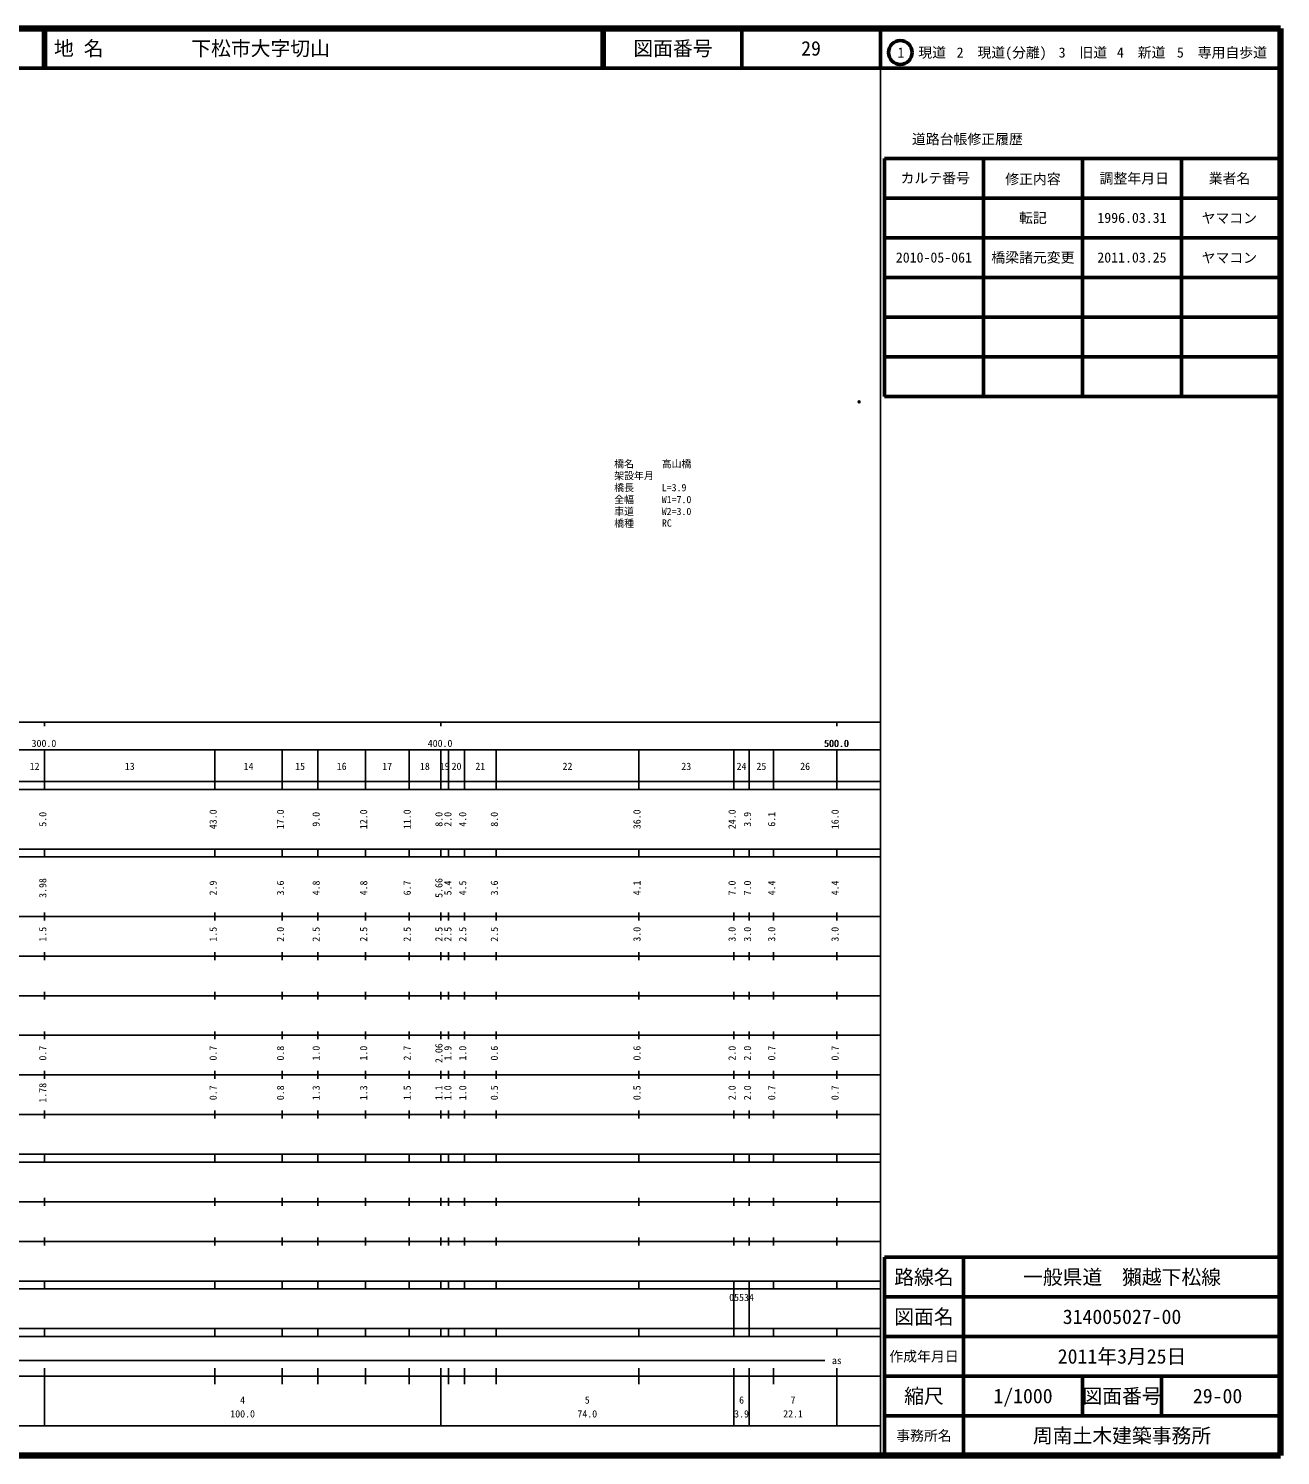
# Model space of a CAD drawing. Units: millimetres on the paper. Extents: x 40 to 680, y 20 to 380.
# Drawn here: x 363.9 to 680, y 20 to 380 of the extents above; entities that cross this region are included whole.
import ezdxf
from ezdxf.enums import TextEntityAlignment as Align

# ---------------------------------------------------------------- set-up
doc = ezdxf.new("R2010")
doc.units = ezdxf.units.MM
doc.header["$PDMODE"] = 32
doc.header["$PDSIZE"] = 0.5
for name, color, linetype in [('M-OTRS', 6, 'Continuous'), ('M-STR-HTXT', 7, 'Continuous'), ('M-TTL-TXT', 7, 'Continuous')]:
    doc.layers.add(name, color=color, linetype=linetype)
for name, color, linetype, lineweight in [('M-TTL', 2, 'Continuous', 140), ('M-TTL-BAND', 7, 'Continuous', 25), ('M-TTL-FRAM', 2, 'Continuous', 50), ('M-TTL-LINE', 7, 'Continuous', 50)]:
    doc.layers.add(name, color=color, linetype=linetype, lineweight=lineweight)
doc.styles.add('ＭＳ ゴシック', font='')
doc.styles.get('ＭＳ ゴシック').set_extended_font_data('MS Gothic')

msp = doc.modelspace()

# ---------------------------------------------------------------- linework, layer by layer
at = {"layer": 'M-OTRS'}
msp.add_point((573.63, 285.789), dxfattribs=at)
at = {"layer": 'M-TTL'}
for p, q in [((680, 380), (40, 380)), ((680, 20), (680, 380)), ((40, 20), (680, 20))]:
    msp.add_line(p, q, dxfattribs=at)
at = {"layer": 'M-TTL-BAND'}
for p, q in [((579, 20), (579, 370)), ((40, 205), (579, 205)), ((368, 205), (368, 204)), ((468, 205), (468, 204)), ((568, 205), (568, 204)), ((68, 198), (579, 198)), ((368, 188), (368, 198)), ((411, 188), (411, 198)), ((428, 188), (428, 198)), ((437, 188), (437, 198)), ((449, 188), (449, 198)), ((460, 188), (460, 198)), ((468, 188), (468, 198)), ((470, 188), (470, 198)), ((474, 188), (474, 198)), ((482, 188), (482, 198)), ((518, 188), (518, 198)), ((542, 188), (542, 198)), ((545.9, 188), (545.9, 198)), ((552, 188), (552, 198)), ((568, 188), (568, 198)), ((40, 190), (579, 190)), ((40, 188), (579, 188)), ((40, 173), (579, 173)), ((368, 171), (368, 173)), ((411, 171), (411, 173)), ((428, 171), (428, 173)), ((437, 171), (437, 173)), ((449, 171), (449, 173)), ((460, 171), (460, 173)), ((468, 171), (468, 173)), ((470, 171), (470, 173)), ((474, 171), (474, 173)), ((482, 171), (482, 173)), ((518, 171), (518, 173)), ((542, 171), (542, 173)), ((545.9, 171), (545.9, 173)), ((552, 171), (552, 173)), ((568, 171), (568, 173)), ((40, 171), (579, 171)), ((40, 156), (579, 156)), ((368, 155), (368, 157)), ((411, 155), (411, 157)), ((428, 155), (428, 157)), ((437, 155), (437, 157)), ((449, 155), (449, 157)), ((460, 155), (460, 157)), ((468, 155), (468, 157)), ((470, 155), (470, 157)), ((474, 155), (474, 157)), ((482, 155), (482, 157)), ((518, 155), (518, 157)), ((542, 155), (542, 157)), ((545.9, 155), (545.9, 157)), ((552, 155), (552, 157)), ((568, 155), (568, 157)), ((46, 146), (579, 146)), ((368, 145), (368, 147)), ((411, 145), (411, 147)), ((428, 145), (428, 147)), ((437, 145), (437, 147)), ((449, 145), (449, 147)), ((460, 145), (460, 147)), ((468, 145), (468, 147)), ((470, 145), (470, 147)), ((474, 145), (474, 147)), ((482, 145), (482, 147)), ((518, 145), (518, 147)), ((542, 145), (542, 147)), ((545.9, 145), (545.9, 147)), ((552, 145), (552, 147)), ((568, 145), (568, 147)), ((368, 135), (368, 137)), ((411, 135), (411, 137)), ((428, 135), (428, 137)), ((437, 135), (437, 137)), ((449, 135), (449, 137)), ((460, 135), (460, 137)), ((468, 135), (468, 137)), ((470, 135), (470, 137)), ((474, 135), (474, 137)), ((482, 135), (482, 137)), ((518, 135), (518, 137)), ((542, 135), (542, 137)), ((545.9, 135), (545.9, 137)), ((552, 135), (552, 137)), ((568, 135), (568, 137)), ((52, 136), (579, 136)), ((46, 126), (579, 126)), ((368, 125), (368, 127)), ((411, 125), (411, 127)), ((428, 125), (428, 127)), ((437, 125), (437, 127)), ((449, 125), (449, 127)), ((460, 125), (460, 127)), ((468, 125), (468, 127)), ((470, 125), (470, 127)), ((474, 125), (474, 127)), ((482, 125), (482, 127)), ((518, 125), (518, 127)), ((542, 125), (542, 127)), ((545.9, 125), (545.9, 127)), ((552, 125), (552, 127)), ((568, 125), (568, 127)), ((52, 116), (579, 116)), ((368, 115), (368, 117)), ((411, 115), (411, 117)), ((428, 115), (428, 117)), ((437, 115), (437, 117)), ((449, 115), (449, 117)), ((460, 115), (460, 117)), ((468, 115), (468, 117)), ((470, 115), (470, 117)), ((474, 115), (474, 117)), ((482, 115), (482, 117)), ((518, 115), (518, 117)), ((542, 115), (542, 117)), ((545.9, 115), (545.9, 117)), ((552, 115), (552, 117)), ((568, 115), (568, 117)), ((46, 106), (579, 106)), ((368, 105), (368, 107)), ((411, 105), (411, 107)), ((428, 105), (428, 107)), ((437, 105), (437, 107)), ((449, 105), (449, 107)), ((460, 105), (460, 107)), ((468, 105), (468, 107)), ((470, 105), (470, 107)), ((474, 105), (474, 107)), ((482, 105), (482, 107)), ((518, 105), (518, 107)), ((542, 105), (542, 107)), ((545.9, 105), (545.9, 107)), ((552, 105), (552, 107)), ((568, 105), (568, 107)), ((40, 96), (579, 96)), ((40, 94), (579, 94)), ((368, 94), (368, 96)), ((411, 94), (411, 96)), ((428, 94), (428, 96)), ((437, 94), (437, 96)), ((449, 94), (449, 96)), ((460, 94), (460, 96)), ((468, 94), (468, 96)), ((470, 94), (470, 96)), ((474, 94), (474, 96)), ((482, 94), (482, 96)), ((518, 94), (518, 96)), ((542, 94), (542, 96)), ((545.9, 94), (545.9, 96)), ((552, 94), (552, 96)), ((568, 94), (568, 96)), ((49, 84), (579, 84)), ((368, 83), (368, 85)), ((411, 83), (411, 85)), ((428, 83), (428, 85)), ((437, 83), (437, 85)), ((449, 83), (449, 85)), ((460, 83), (460, 85)), ((468, 83), (468, 85)), ((470, 83), (470, 85)), ((474, 83), (474, 85)), ((482, 83), (482, 85)), ((518, 83), (518, 85)), ((542, 83), (542, 85)), ((545.9, 83), (545.9, 85)), ((552, 83), (552, 85)), ((568, 83), (568, 85)), ((40, 74), (579, 74)), ((368, 73), (368, 75)), ((411, 73), (411, 75)), ((428, 73), (428, 75)), ((437, 73), (437, 75)), ((449, 73), (449, 75)), ((460, 73), (460, 75)), ((468, 73), (468, 75)), ((470, 73), (470, 75)), ((474, 73), (474, 75)), ((482, 73), (482, 75)), ((518, 73), (518, 75)), ((542, 73), (542, 75)), ((545.9, 73), (545.9, 75)), ((552, 73), (552, 75)), ((568, 73), (568, 75)), ((40, 64), (579, 64)), ((40, 62), (579, 62)), ((368, 62), (368, 64)), ((411, 62), (411, 64)), ((428, 62), (428, 64)), ((437, 62), (437, 64)), ((449, 62), (449, 64)), ((460, 62), (460, 64)), ((468, 62), (468, 64)), ((470, 62), (470, 64)), ((474, 62), (474, 64)), ((482, 62), (482, 64)), ((518, 62), (518, 64)), ((542, 62), (542, 64)), ((542, 52), (542, 62)), ((545.9, 62), (545.9, 64)), ((545.9, 52), (545.9, 62)), ((552, 62), (552, 64)), ((568, 62), (568, 64)), ((40, 52), (579, 52)), ((368, 50), (368, 52)), ((411, 50), (411, 52)), ((428, 50), (428, 52)), ((437, 50), (437, 52)), ((449, 50), (449, 52)), ((460, 50), (460, 52)), ((468, 50), (468, 52)), ((470, 50), (470, 52)), ((474, 50), (474, 52)), ((482, 50), (482, 52)), ((518, 50), (518, 52)), ((542, 50), (542, 52)), ((545.9, 50), (545.9, 52)), ((552, 50), (552, 52)), ((568, 50), (568, 52)), ((40, 50), (579, 50)), ((71, 44), (565, 44)), ((40, 40), (579, 40)), ((368, 27.5), (368, 42)), ((411, 38), (411, 42)), ((428, 38), (428, 42)), ((437, 38), (437, 42)), ((449, 38), (449, 42)), ((460, 38), (460, 42)), ((468, 27.5), (468, 42)), ((470, 38), (470, 42)), ((474, 38), (474, 42)), ((482, 38), (482, 42)), ((518, 38), (518, 42)), ((542, 27.5), (542, 42)), ((545.9, 27.5), (545.9, 42)), ((552, 38), (552, 42)), ((568, 27.5), (568, 42)), ((68, 27.5), (579, 27.5))]:
    msp.add_line(p, q, dxfattribs=at)
at = {"layer": 'M-TTL-FRAM'}
for p, q in [((580, 347.197), (580, 287.197)), ((580, 347.197), (680, 347.197)), ((580, 287.197), (680, 287.197)), ((680, 70), (580, 70)), ((580, 70), (580, 20))]:
    msp.add_line(p, q, dxfattribs=at)
at = {"layer": 'M-TTL-LINE'}
for p, q in [((367.75, 380), (367.75, 370)), ((368.25, 380), (368.25, 370)), ((508.747, 380), (508.747, 370)), ((509.247, 380), (509.247, 370)), ((543.997, 380), (543.997, 370)), ((579, 380), (579, 370)), ((40, 370), (680, 370)), ((605, 347.197), (605, 287.197)), ((630, 347.197), (630, 287.197)), ((655, 347.197), (655, 287.197)), ((580, 337.197), (680, 337.197)), ((580, 327.197), (680, 327.197)), ((580, 317.197), (680, 317.197)), ((580, 307.197), (680, 307.197)), ((580, 297.197), (680, 297.197)), ((600, 70), (600, 20)), ((680, 60), (580, 60)), ((680, 50), (580, 50)), ((680, 40), (580, 40)), ((630, 40), (630, 30)), ((650, 40), (650, 30)), ((680, 30), (580, 30))]:
    msp.add_line(p, q, dxfattribs=at)
msp.add_circle((584.031, 373.958), 3, dxfattribs=at)

# ---------------------------------------------------------------- texts
at = {"layer": 'M-STR-HTXT', "style": 'ＭＳ ゴシック'}
for s, p in [('橋名', (511.804, 268.714)), ('高山橋', (523.804, 268.714)), ('架設年月', (511.804, 265.714)), ('橋長', (511.804, 262.714)), ('L=3.9', (523.804, 262.714)), ('全幅', (511.804, 259.714)), ('車道', (511.804, 256.714)), ('W1=7.0', (523.804, 259.714)), ('橋種', (511.804, 253.714)), ('W2=3.0', (523.804, 256.714)), ('RC', (523.846, 253.785))]:
    msp.add_text(s, height=1.833, dxfattribs=at).set_placement(p, align=Align.BOTTOM_LEFT)
at = {"layer": 'M-TTL-BAND', "style": 'ＭＳ ゴシック'}
for s, p in [('300.0', (367.844, 198.195)), ('400.0', (467.844, 198.195)), ('500.0', (567.844, 198.195)), ('500.0', (568, 198.195)), ('12', (365.5, 192.405)), ('13', (389.5, 192.405)), ('14', (419.5, 192.405)), ('15', (432.5, 192.405)), ('16', (443, 192.405)), ('17', (454.5, 192.405)), ('18', (464, 192.405)), ('19', (469, 192.405)), ('20', (472, 192.405)), ('21', (478, 192.405)), ('22', (500, 192.405)), ('23', (530, 192.405)), ('24', (543.95, 192.405)), ('25', (548.95, 192.405)), ('26', (560, 192.405)), ('as', (568, 42.5)), ('4', (418, 32.523)), ('5', (505, 32.523)), ('6', (543.95, 32.523)), ('7', (556.95, 32.523)), ('100.0', (418, 29.033)), ('74.0', (505, 29.033)), ('3.9', (543.95, 29.033)), ('22.1', (556.95, 29.033))]:
    msp.add_text(s, height=1.833, dxfattribs=at).set_placement(p, align=Align.BOTTOM_CENTER)
for s, p in [('5.0', (369, 180.5)), ('43.0', (412, 180.5)), ('17.0', (429, 180.5)), ('9.0', (438, 180.5)), ('12.0', (450, 180.5)), ('11.0', (461, 180.5)), ('8.0', (469, 180.5)), ('2.0', (471.272, 180.5)), ('4.0', (475, 180.5)), ('8.0', (483, 180.5)), ('36.0', (519, 180.5)), ('24.0', (543, 180.5)), ('3.9', (546.9, 180.5)), ('6.1', (553, 180.5)), ('16.0', (569, 180.5)), ('3.98', (369, 163.174)), ('2.9', (412, 163.174)), ('3.6', (429, 163.174)), ('4.8', (438, 163.174)), ('4.8', (450, 163.174)), ('6.7', (461, 163.174)), ('5.66', (469, 163.174)), ('5.4', (471.272, 163.174)), ('4.5', (475, 163.174)), ('3.6', (483, 163.174)), ('4.1', (519, 163.174)), ('7.0', (543, 163.174)), ('7.0', (546.9, 163.174)), ('4.4', (553, 163.174)), ('4.4', (569, 163.174)), ('1.5', (369, 151.5)), ('1.5', (412, 151.5)), ('2.0', (429, 151.5)), ('2.5', (438, 151.5)), ('2.5', (450, 151.5)), ('2.5', (461, 151.5)), ('2.5', (469, 151.5)), ('2.5', (471.272, 151.5)), ('2.5', (475, 151.5)), ('2.5', (483, 151.5)), ('3.0', (519, 151.5)), ('3.0', (543, 151.5)), ('3.0', (546.9, 151.5)), ('3.0', (553, 151.5)), ('3.0', (569, 151.5)), ('0.7', (369, 121.5)), ('0.7', (412, 121.5)), ('0.8', (429, 121.5)), ('1.0', (438, 121.5)), ('1.0', (450, 121.5)), ('2.7', (461, 121.5)), ('2.06', (469, 121.5)), ('1.9', (471.272, 121.5)), ('1.0', (475, 121.5)), ('0.6', (483, 121.5)), ('0.6', (519, 121.5)), ('2.0', (543, 121.5)), ('2.0', (546.9, 121.5)), ('0.7', (553, 121.5)), ('0.7', (569, 121.5)), ('1.78', (369, 111.5)), ('0.7', (412, 111.5)), ('0.8', (429, 111.5)), ('1.3', (438, 111.5)), ('1.3', (450, 111.5)), ('1.5', (461, 111.5)), ('1.1', (469, 111.5)), ('1.0', (471.272, 111.5)), ('1.0', (475, 111.5)), ('0.5', (483, 111.5)), ('0.5', (519, 111.5)), ('2.0', (543, 111.5)), ('2.0', (546.9, 111.5)), ('0.7', (553, 111.5)), ('0.7', (569, 111.5))]:
    msp.add_text(s, height=1.833, rotation=90, dxfattribs=at).set_placement(p, align=Align.BOTTOM_CENTER)
msp.add_text('05534', height=1.833, dxfattribs=at).set_placement((540.825, 58.405), align=Align.BOTTOM_LEFT)
at = {"layer": 'M-TTL-TXT', "style": 'ＭＳ ゴシック'}
for s, p in [('地 名', (370.38, 375)), ('下松市大字切山', (405.024, 375))]:
    msp.add_text(s, height=3.666, dxfattribs=at).set_placement(p, align=Align.MIDDLE_LEFT)
for s, height, p in [('図面番号', 3.666, (526.622, 375)), ('29', 3.666, (561.497, 375)), ('1\u3000現道', 2.566, (589.448, 373.958)), ('2\u3000現道(分離)', 2.566, (609.619, 373.958)), ('3\u3000旧道', 2.566, (630.121, 373.958)), ('4\u3000新道', 2.566, (644.824, 373.958)), ('5\u3000専用自歩道', 2.566, (665.228, 373.958)), ('道路台帳修正履歴', 2.566, (600.968, 352.113)), ('カルテ番号', 2.566, (592.839, 342.277)), ('修正内容', 2.566, (617.509, 342.023)), ('調整年月日', 2.566, (643.089, 342.197)), ('業者名', 2.566, (667.134, 342.197)), ('転記', 2.566, (617.5, 332.245)), ('1996.03.31', 2.566, (642.5, 332.245)), ('ヤマコン', 2.566, (667.077, 332.189)), ('2010-05-061', 2.566, (592.5, 322.245)), ('橋梁諸元変更', 2.566, (617.5, 322.245)), ('2011.03.25', 2.566, (642.5, 322.245)), ('ヤマコン', 2.566, (667.077, 322.189)), ('路線名', 3.666, (590, 65)), ('路線名', 3.666, (590, 65)), ('一般県道\u3000獺越下松線', 3.666, (640, 65)), ('図面名', 3.666, (590, 55)), ('図面名', 3.666, (590, 55)), ('314005027-00', 3.666, (640, 55)), ('2011年3月25日', 3.666, (640, 45)), ('作成年月日', 2.566, (590, 45)), ('作成年月日', 2.566, (590, 45)), ('縮尺', 3.666, (590, 35)), ('縮尺', 3.666, (590, 35)), ('1/1000', 3.666, (615, 35)), ('図面番号', 3.666, (640, 35)), ('図面番号', 3.666, (640, 35)), ('29-00', 3.666, (664.125, 35)), ('事務所名', 2.566, (590, 25)), ('事務所名', 2.566, (590, 25)), ('周南土木建築事務所', 3.666, (640, 25))]:
    msp.add_text(s, height=height, dxfattribs=at).set_placement(p, align=Align.MIDDLE_CENTER)

doc.saveas('drawing.dxf')
